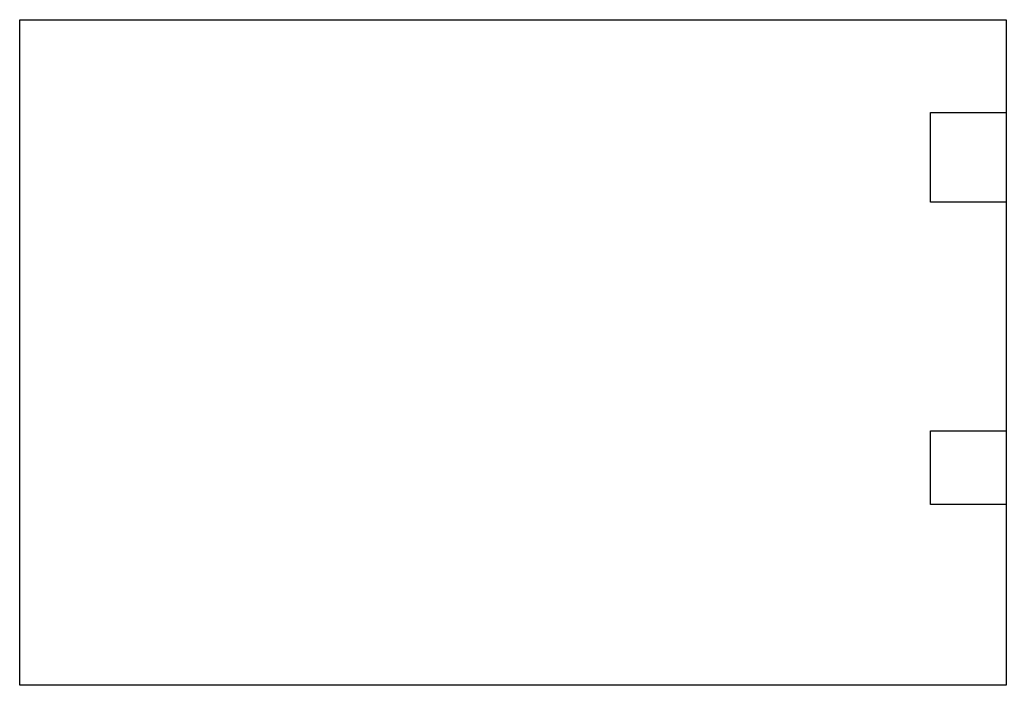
# Model space of a CAD drawing. Header units: inches. Extents: x 1 to 35.2, y 0.4 to 23.6.
import ezdxf

# ---------------------------------------------------------------- set-up
doc = ezdxf.new("R2010")
doc.units = ezdxf.units.IN
doc.header["$LTSCALE"] = 0.5
doc.header["$MEASUREMENT"] = 0
doc.layers.get('Defpoints').update_dxf_attribs({"color": 27})

msp = doc.modelspace()

# ---------------------------------------------------------------- linework, layer by layer
at = {"layer": 'Defpoints'}
for points in [[(1, 23.562), (35.25, 23.562), (35.25, 0.437), (1, 0.437)], [(35.25, 17.218), (32.625, 17.218), (32.625, 20.343), (35.25, 20.343)], [(32.625, 9.281), (35.25, 9.281), (35.25, 6.718), (32.625, 6.718)]]:
    msp.add_lwpolyline(points, close=True, dxfattribs=at)
for p in [(33.938, 8.256), (32.688, 6.781), (35.188, 6.781)]:
    msp.add_point(p, dxfattribs=at)

doc.saveas('drawing.dxf')
